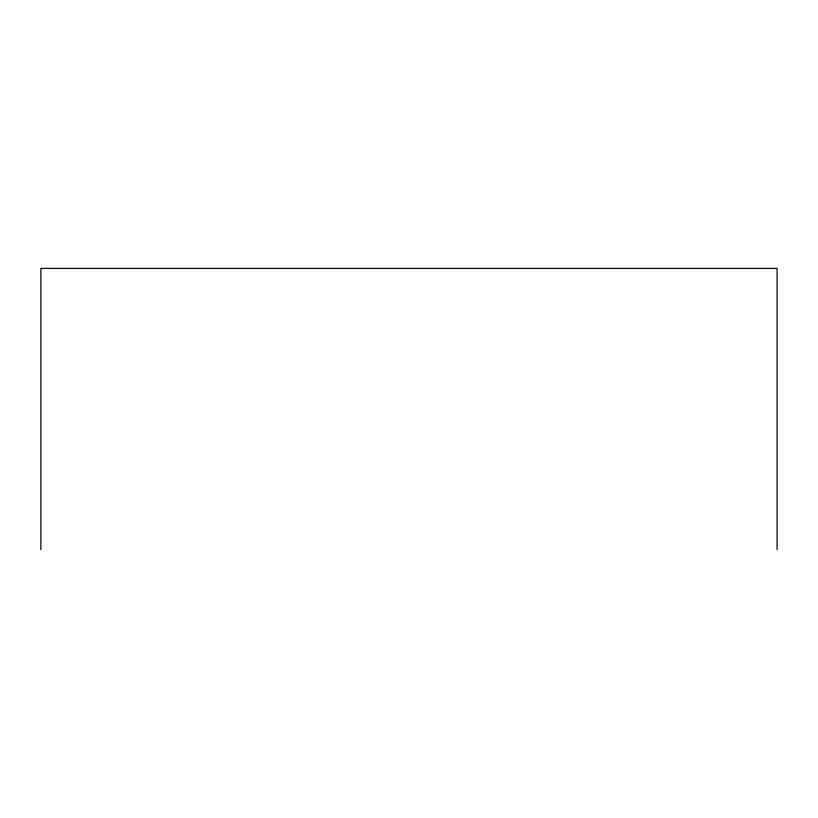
<?xml version="1.0" encoding="UTF-8"?>
<svg xmlns="http://www.w3.org/2000/svg" width="818" height="818" viewBox="0 0 818 818"><rect width="100%" height="100%" fill="white"/><g stroke="black" fill="none" stroke-linecap="round" stroke-linejoin="round"><path stroke-width="1.23" d="M777.1 549.594L777.1 268.406L40.9 268.406L40.9 549.594"/></g></svg>
